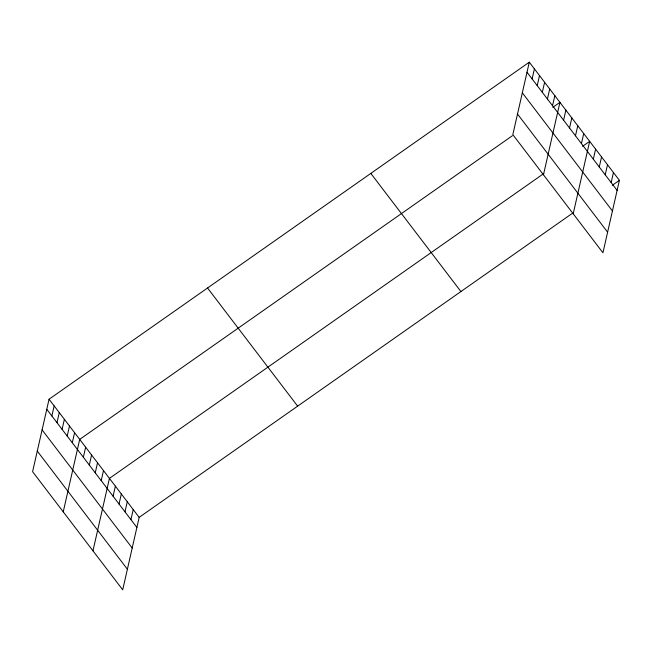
<?xml version="1.0" encoding="UTF-8"?>
<svg xmlns="http://www.w3.org/2000/svg" width="652" height="652" viewBox="0 0 652 652"><rect width="100%" height="100%" fill="white"/><g stroke="black" fill="none" stroke-linecap="round" stroke-linejoin="round"><path stroke-width="0.98" d="M529.294 62.184L512.831 134.63L602.937 252.78L619.4 180.327L529.294 62.184L49.063 399.22L32.6 471.673L122.706 589.816L139.169 517.37L571.853 213.693M51.883 415.976L54.165 405.919M56.985 422.675L59.275 412.61M62.095 429.366L64.377 419.309M67.197 436.066L69.487 426M72.307 442.757L74.589 432.7M63.236 511.844L79.699 439.391L512.39 135.722M83.358 457.248L85.64 447.19M89.308 465.047L91.59 454.99M95.249 472.847L97.539 462.781M101.199 480.646L103.481 470.581M92.967 550.826L109.43 478.381L543.703 173.595M113.089 496.237L115.38 486.18M119.039 504.037L121.321 493.971M124.988 511.836L127.27 501.771M130.93 519.628L133.22 509.571M532.113 78.941L534.404 68.876M537.224 85.632L539.506 75.575M542.325 92.331L544.616 82.266M547.436 99.022L549.717 88.965M552.537 105.722L554.828 95.657M543.466 174.801L559.929 102.348L552.798 107.36M563.589 120.212L565.879 110.147M569.538 128.004L571.82 117.947M575.488 135.803L577.77 125.746M581.429 143.603L583.719 133.546M573.206 213.791L589.669 141.337L582.538 146.341M593.328 159.194L595.61 149.137M599.269 166.993L601.56 156.936M605.219 174.793L607.509 164.736M611.168 182.593L613.451 172.527M612.269 185.331L619.4 180.327M527.012 72.242L617.118 190.392M522.333 92.829L612.44 210.979M517.509 114.043L607.615 232.193M370.817 173.408L460.923 291.55M207.54 287.997L297.646 406.147M49.063 399.22L139.169 517.37M46.773 409.285L136.879 527.427M42.095 429.872L132.201 548.014M37.278 451.086L127.385 569.229"/></g></svg>
